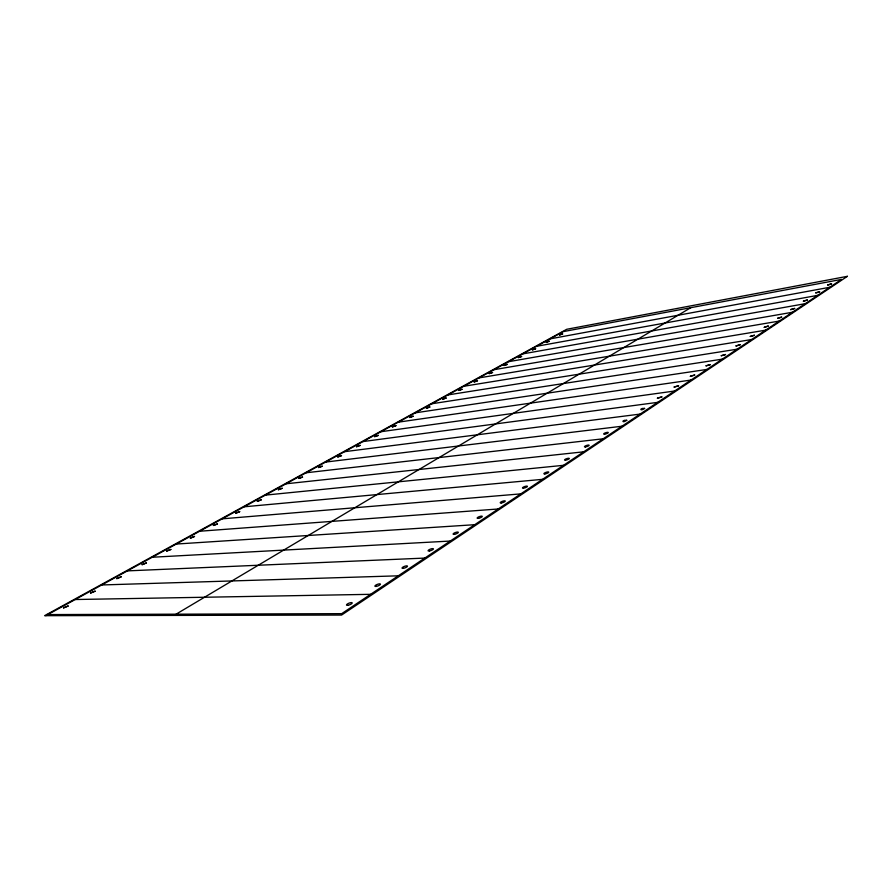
<?xml version="1.0" encoding="UTF-8"?>
<svg xmlns="http://www.w3.org/2000/svg" width="892" height="892" viewBox="0 0 892 892"><rect width="100%" height="100%" fill="white"/><g stroke="black" fill="none" stroke-linecap="round" stroke-linejoin="round"><path stroke-width="1.34" d="M176.07 614.187L690.787 307.684M45.793 615.681L563.298 331.612L841.546 279.397L341.692 613.663L46.596 614.588M550.074 338.871L829.783 287.269M536.538 346.297L817.685 295.363M522.679 353.912L805.231 303.681M508.473 361.706L792.419 312.256M493.912 369.701L779.229 321.075M478.993 377.896L765.637 330.163M463.684 386.292L751.633 339.529M447.985 394.911L737.182 349.185M431.873 403.753L722.286 359.153M415.337 412.829L706.91 369.433M398.367 422.15L691.032 380.048M380.917 431.717L674.631 391.019M362.999 441.562L657.672 402.359M344.58 451.675L640.133 414.089M325.636 462.067L621.98 426.231M306.146 472.771L603.182 438.797M286.087 483.787L583.702 451.82M265.426 495.116L563.51 465.323M244.152 506.801L542.559 479.338M222.231 518.832L520.817 493.878M199.63 531.242L498.215 508.986M176.315 544.042L474.722 524.697M152.253 557.244L450.27 541.054M127.411 570.88L424.815 558.08M101.744 584.962L398.278 575.819M75.218 599.524L370.593 594.328M549.282 341.223L546.149 342.227L549.282 341.223M194.512 536.449L190.375 538.121L194.512 536.449M535.613 348.75L532.435 349.842L535.613 348.75M170.851 549.472L166.637 551.055L170.851 549.472M521.608 356.465L518.397 357.569L521.608 356.465M146.422 562.919L142.107 564.669L146.422 562.919M507.269 364.36L504.013 365.475L507.269 364.36M492.551 372.466L489.262 373.592L492.551 372.466M121.201 576.812L116.785 578.607L121.201 576.812M477.476 380.761L474.143 381.91L477.476 380.761M95.121 591.162L90.605 593.002L95.121 591.162M831.556 283.879L827.731 284.994L831.556 283.879M462 389.28L458.622 390.44L462 389.28M819.614 291.84L815.767 292.855L819.614 291.84M68.16 606.002L63.544 607.887L68.16 606.002M807.316 300.024L803.391 301.162L807.316 300.024M446.134 398.022L442.711 399.192L446.134 398.022M794.661 308.454L790.691 309.602L794.661 308.454M429.844 406.997L426.376 408.179L429.844 406.997M781.648 317.128L777.623 318.288L781.648 317.128M768.235 326.059L764.243 327.319L768.235 326.059M413.119 416.207L409.673 417.478L413.119 416.207M754.42 335.258L750.295 336.44L754.42 335.258M395.937 425.662L392.368 426.889L395.937 425.662M740.182 344.747L736 345.94L740.182 344.747M725.497 354.525L721.26 355.73L725.497 354.525M378.286 435.385L374.673 436.623L378.286 435.385M710.344 364.616L706.051 365.832L710.344 364.616M360.145 445.376L356.532 446.714L360.145 445.376M694.701 375.041L690.363 376.268L694.701 375.041M341.48 455.645L337.767 456.927L341.48 455.645M678.556 385.801L674.151 387.039L678.556 385.801M661.864 396.918L657.404 398.167L661.864 396.918M322.291 466.215L318.522 467.508L322.291 466.215M644.604 408.413C639.843 411.914 639.33 407.767 644.604 408.413M302.544 477.086L298.72 478.402L302.544 477.086M626.753 420.299C621.891 423.901 621.445 419.586 626.753 420.299M282.218 488.281L278.36 489.719L282.218 488.281M261.278 499.81L257.342 501.271L261.278 499.81M239.692 511.696L235.7 513.179L239.692 511.696M217.447 523.938L213.389 525.455L217.447 523.938M562.629 333.954L559.529 334.946L562.629 333.954M847.4 276.319L341.58 615.067L44.6 615.681L566.71 329.293L847.4 276.319M376.234 586.401A2.977 0.847 -20.8 0 0 380.427 584.182A2.977 0.847 -20.8 0 0 376.234 584.862A2.977 0.847 -20.8 0 0 376.234 586.401M403.429 568.315A2.899 0.814 -20.4 0 0 407.477 566.175A2.899 0.814 -20.4 0 0 403.318 566.866A2.899 0.814 -20.4 0 0 403.429 568.315M454.53 534.297A2.776 0.747 -19.6 0 0 458.332 532.301A2.776 0.747 -19.6 0 0 454.251 533.026A2.776 0.747 -19.6 0 0 454.53 534.297M429.498 550.955A2.843 0.78 -20 0 0 433.423 548.892A2.843 0.78 -20 0 0 429.308 549.595A2.843 0.78 -20 0 0 429.498 550.955M501.148 502.977A2.665 0.691 -18.9 0 0 505.251 501.237A2.665 0.691 -18.9 0 0 501.873 501.505A2.665 0.691 -18.9 0 0 501.148 502.977M347.869 605.289A3.044 0.881 -21.2 0 0 352.206 602.981A3.044 0.881 -21.2 0 0 347.969 603.628A3.044 0.881 -21.2 0 0 347.869 605.289M523.403 488.169A2.62 0.669 -18.6 0 0 527.417 486.475A2.62 0.669 -18.6 0 0 524.039 486.776A2.62 0.669 -18.6 0 0 523.403 488.169M478.58 518.297A2.721 0.725 -19.2 0 0 482.26 516.368A2.721 0.725 -19.2 0 0 478.223 517.092A2.721 0.725 -19.2 0 0 478.58 518.297M565.483 460.172A2.531 0.624 -18.1 0 0 569.319 458.566A2.531 0.624 -18.1 0 0 565.974 458.912A2.531 0.624 -18.1 0 0 565.483 460.172M544.834 473.92A2.576 0.647 -18.4 0 0 548.758 472.258A2.576 0.647 -18.4 0 0 545.391 472.582A2.576 0.647 -18.4 0 0 544.834 473.92M604.62 434.148A2.442 0.58 -17.7 0 0 608.277 432.609A2.442 0.58 -17.7 0 0 604.977 432.999A2.442 0.58 -17.7 0 0 604.62 434.148M585.397 446.925A2.486 0.602 -17.9 0 0 589.144 445.353A2.486 0.602 -17.9 0 0 585.821 445.721A2.486 0.602 -17.9 0 0 585.397 446.925"/></g></svg>
